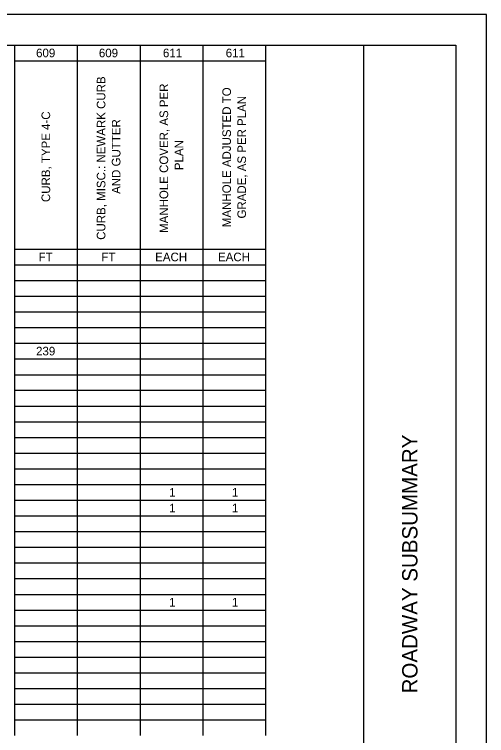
# Model space of a CAD drawing. Extents: x 0 to 34, y 0 to 22.
# Drawn here: x 26.31 to 34, y 10.25 to 22 of the extents above; entities that cross this region are included whole.
import ezdxf

# ---------------------------------------------------------------- set-up
doc = ezdxf.new("R2010")
doc.units = 0
for name, color, linetype in [('Default', 7, 'Continuous'), ('SH_Border', 7, 'Continuous'), ('SH_Cut_Line', 7, 'Continuous'), ('SH_Data', 7, 'Continuous')]:
    doc.layers.add(name, color=color, linetype=linetype)

msp = doc.modelspace()

# ---------------------------------------------------------------- linework, layer by layer
at = {"layer": 'Default'}
for p, q in [((26.31, 21.5), (27.333, 21.5)), ((26.31, 21.5), (26.31, 21.244)), ((27.333, 21.5), (29.378, 21.5)), ((27.333, 21.5), (27.333, 21.244)), ((28.356, 21.5), (28.356, 21.244)), ((29.378, 21.5), (30.401, 21.5)), ((29.378, 21.5), (29.378, 21.244)), ((30.401, 21.5), (30.401, 21.244)), ((26.31, 21.244), (27.333, 21.244)), ((26.31, 21.244), (26.31, 20.989)), ((27.333, 21.244), (29.378, 21.244)), ((27.333, 21.244), (27.333, 20.989)), ((28.356, 21.244), (28.356, 20.989)), ((29.378, 21.244), (30.401, 21.244)), ((29.378, 21.244), (29.378, 20.989)), ((30.401, 21.244), (30.401, 20.989)), ((26.31, 20.989), (26.31, 20.733)), ((27.333, 20.989), (27.333, 20.733)), ((28.356, 20.989), (28.356, 20.733)), ((29.378, 20.989), (29.378, 20.733)), ((30.401, 20.989), (30.401, 20.733)), ((26.31, 20.733), (26.31, 20.222)), ((27.333, 20.733), (27.333, 20.222)), ((28.356, 20.733), (28.356, 20.222)), ((29.378, 20.733), (29.378, 20.222)), ((30.401, 20.733), (30.401, 20.222)), ((26.31, 20.222), (26.31, 19.966)), ((27.333, 20.222), (27.333, 19.966)), ((28.356, 20.222), (28.356, 19.966)), ((29.378, 20.222), (29.378, 19.966)), ((30.401, 20.222), (30.401, 19.966)), ((26.31, 19.966), (26.31, 19.71)), ((27.333, 19.966), (27.333, 19.71)), ((28.356, 19.966), (28.356, 19.71)), ((29.378, 19.966), (29.378, 19.71)), ((30.401, 19.966), (30.401, 19.71)), ((26.31, 19.71), (26.31, 19.199)), ((27.333, 19.71), (27.333, 19.199)), ((28.356, 19.71), (28.356, 19.199)), ((29.378, 19.71), (29.378, 19.199)), ((30.401, 19.71), (30.401, 19.199)), ((26.31, 19.199), (26.31, 18.943)), ((27.333, 19.199), (27.333, 18.943)), ((28.356, 19.199), (28.356, 18.943)), ((29.378, 19.199), (29.378, 18.943)), ((30.401, 19.199), (30.401, 18.943)), ((26.31, 18.943), (26.31, 18.688)), ((27.333, 18.943), (27.333, 18.688)), ((28.356, 18.943), (28.356, 18.688)), ((29.378, 18.943), (29.378, 18.688)), ((30.401, 18.943), (30.401, 18.688)), ((26.31, 18.688), (26.31, 18.432)), ((27.333, 18.688), (27.333, 18.432)), ((28.356, 18.688), (28.356, 18.432)), ((29.378, 18.688), (29.378, 18.432)), ((30.401, 18.688), (30.401, 18.432)), ((26.31, 18.432), (26.31, 18.177)), ((27.333, 18.432), (27.333, 18.177)), ((28.356, 18.432), (28.356, 18.177)), ((29.378, 18.432), (29.378, 18.177)), ((30.401, 18.432), (30.401, 18.177)), ((26.31, 18.177), (27.333, 18.177)), ((26.31, 18.177), (26.31, 17.665)), ((27.333, 18.177), (29.378, 18.177)), ((27.333, 18.177), (27.333, 17.665)), ((28.356, 18.177), (28.356, 17.665)), ((29.378, 18.177), (30.401, 18.177)), ((29.378, 18.177), (29.378, 17.665)), ((30.401, 18.177), (30.401, 17.665)), ((26.31, 17.921), (27.333, 17.921)), ((27.333, 17.921), (29.378, 17.921)), ((29.378, 17.921), (30.401, 17.921)), ((26.31, 17.665), (27.333, 17.665)), ((26.31, 17.665), (26.31, 17.41)), ((27.333, 17.665), (29.378, 17.665)), ((27.333, 17.665), (27.333, 17.41)), ((28.356, 17.665), (28.356, 17.41)), ((29.378, 17.665), (30.401, 17.665)), ((29.378, 17.665), (29.378, 17.41)), ((30.401, 17.665), (30.401, 17.41)), ((26.31, 17.41), (27.333, 17.41)), ((26.31, 17.41), (26.31, 16.387)), ((27.333, 17.41), (29.378, 17.41)), ((27.333, 17.41), (27.333, 16.387)), ((28.356, 17.41), (28.356, 16.387)), ((29.378, 17.41), (30.401, 17.41)), ((29.378, 17.41), (29.378, 16.387)), ((30.401, 17.41), (30.401, 16.387)), ((26.31, 17.154), (27.333, 17.154)), ((27.333, 17.154), (29.378, 17.154)), ((29.378, 17.154), (30.401, 17.154)), ((26.31, 16.898), (27.333, 16.898)), ((27.333, 16.898), (29.378, 16.898)), ((29.378, 16.898), (30.401, 16.898)), ((26.31, 16.643), (27.333, 16.643)), ((27.333, 16.643), (29.378, 16.643)), ((29.378, 16.643), (30.401, 16.643)), ((26.31, 16.387), (27.333, 16.387)), ((26.31, 16.387), (26.31, 15.62)), ((27.333, 16.387), (29.378, 16.387)), ((27.333, 16.387), (27.333, 15.62)), ((28.356, 16.387), (28.356, 15.62)), ((29.378, 16.387), (30.401, 16.387)), ((29.378, 16.387), (29.378, 15.62)), ((30.401, 16.387), (30.401, 15.62)), ((26.31, 16.131), (27.333, 16.131)), ((27.333, 16.131), (29.378, 16.131)), ((29.378, 16.131), (30.401, 16.131)), ((26.31, 15.876), (27.333, 15.876)), ((27.333, 15.876), (29.378, 15.876)), ((29.378, 15.876), (30.401, 15.876)), ((26.31, 15.62), (27.333, 15.62)), ((26.31, 15.62), (26.31, 15.109)), ((27.333, 15.62), (29.378, 15.62)), ((27.333, 15.62), (27.333, 15.109)), ((28.356, 15.62), (28.356, 15.109)), ((29.378, 15.62), (30.401, 15.62)), ((29.378, 15.62), (29.378, 15.109)), ((30.401, 15.62), (30.401, 15.109)), ((26.31, 15.364), (27.333, 15.364)), ((27.333, 15.364), (29.378, 15.364)), ((29.378, 15.364), (30.401, 15.364)), ((26.31, 15.109), (27.333, 15.109)), ((26.31, 15.109), (26.31, 14.853)), ((27.333, 15.109), (29.378, 15.109)), ((27.333, 15.109), (27.333, 14.853)), ((28.356, 15.109), (28.356, 14.853)), ((29.378, 15.109), (30.401, 15.109)), ((29.378, 15.109), (29.378, 14.853)), ((30.401, 15.109), (30.401, 14.853)), ((26.31, 14.853), (27.333, 14.853)), ((26.31, 14.853), (26.31, 14.342)), ((27.333, 14.853), (29.378, 14.853)), ((27.333, 14.853), (27.333, 14.342)), ((28.356, 14.853), (28.356, 14.342)), ((29.378, 14.853), (30.401, 14.853)), ((29.378, 14.853), (29.378, 14.342)), ((30.401, 14.853), (30.401, 14.342)), ((26.31, 14.597), (27.333, 14.597)), ((27.333, 14.597), (29.378, 14.597)), ((29.378, 14.597), (30.401, 14.597)), ((26.31, 14.342), (27.333, 14.342)), ((26.31, 14.342), (26.31, 14.086)), ((27.333, 14.342), (29.378, 14.342)), ((27.333, 14.342), (27.333, 14.086)), ((28.356, 14.342), (28.356, 14.086)), ((29.378, 14.342), (30.401, 14.342)), ((29.378, 14.342), (29.378, 14.086)), ((30.401, 14.342), (30.401, 14.086)), ((26.31, 14.086), (27.333, 14.086)), ((26.31, 14.086), (26.31, 13.319)), ((27.333, 14.086), (29.378, 14.086)), ((27.333, 14.086), (27.333, 13.319)), ((28.356, 14.086), (28.356, 13.319)), ((29.378, 14.086), (30.401, 14.086)), ((29.378, 14.086), (29.378, 13.319)), ((30.401, 14.086), (30.401, 13.319)), ((26.31, 13.83), (27.333, 13.83)), ((27.333, 13.83), (29.378, 13.83)), ((29.378, 13.83), (30.401, 13.83)), ((26.31, 13.575), (27.333, 13.575)), ((27.333, 13.575), (29.378, 13.575)), ((29.378, 13.575), (30.401, 13.575)), ((26.31, 13.319), (27.333, 13.319)), ((26.31, 13.319), (26.31, 12.808)), ((27.333, 13.319), (29.378, 13.319)), ((27.333, 13.319), (27.333, 12.808)), ((28.356, 13.319), (28.356, 12.808)), ((29.378, 13.319), (30.401, 13.319)), ((29.378, 13.319), (29.378, 12.808)), ((30.401, 13.319), (30.401, 12.808)), ((26.31, 13.063), (27.333, 13.063)), ((27.333, 13.063), (29.378, 13.063)), ((29.378, 13.063), (30.401, 13.063)), ((26.31, 12.808), (27.333, 12.808)), ((26.31, 12.808), (26.31, 12.041)), ((27.333, 12.808), (29.378, 12.808)), ((27.333, 12.808), (27.333, 12.041)), ((28.356, 12.808), (28.356, 12.041)), ((29.378, 12.808), (30.401, 12.808)), ((29.378, 12.808), (29.378, 12.041)), ((30.401, 12.808), (30.401, 12.041)), ((26.31, 12.552), (27.333, 12.552)), ((27.333, 12.552), (29.378, 12.552)), ((29.378, 12.552), (30.401, 12.552)), ((26.31, 12.297), (27.333, 12.297)), ((27.333, 12.297), (29.378, 12.297)), ((29.378, 12.297), (30.401, 12.297)), ((26.31, 12.041), (27.333, 12.041)), ((26.31, 12.041), (26.31, 11.53)), ((27.333, 12.041), (29.378, 12.041)), ((27.333, 12.041), (27.333, 11.53)), ((28.356, 12.041), (28.356, 11.53)), ((29.378, 12.041), (30.401, 12.041)), ((29.378, 12.041), (29.378, 11.53)), ((30.401, 12.041), (30.401, 11.53)), ((26.31, 11.785), (27.333, 11.785)), ((27.333, 11.785), (29.378, 11.785)), ((29.378, 11.785), (30.401, 11.785)), ((26.31, 11.53), (27.333, 11.53)), ((26.31, 11.53), (26.31, 10.763)), ((27.333, 11.53), (29.378, 11.53)), ((27.333, 11.53), (27.333, 10.763)), ((28.356, 11.53), (28.356, 10.763)), ((29.378, 11.53), (30.401, 11.53)), ((29.378, 11.53), (29.378, 10.763)), ((30.401, 11.53), (30.401, 10.763)), ((26.31, 11.274), (27.333, 11.274)), ((27.333, 11.274), (29.378, 11.274)), ((29.378, 11.274), (30.401, 11.274)), ((26.31, 11.018), (27.333, 11.018)), ((27.333, 11.018), (29.378, 11.018)), ((29.378, 11.018), (30.401, 11.018)), ((26.31, 10.763), (27.333, 10.763)), ((26.31, 10.763), (26.31, 10.251)), ((27.333, 10.763), (29.378, 10.763)), ((27.333, 10.763), (27.333, 10.251)), ((28.356, 10.763), (28.356, 10.251)), ((29.378, 10.763), (30.401, 10.763)), ((29.378, 10.763), (29.378, 10.251)), ((30.401, 10.763), (30.401, 10.251)), ((26.31, 10.507), (27.333, 10.507)), ((27.333, 10.507), (29.378, 10.507)), ((29.378, 10.507), (30.401, 10.507))]:
    msp.add_line(p, q, dxfattribs=at)
at = {"layer": 'SH_Border'}
msp.add_line((32, 0.5), (32, 21.5), dxfattribs=at)
msp.add_lwpolyline([(1.5, 21.5), (33.5, 21.5), (33.5, 0.5), (1.5, 0.5)], close=True, dxfattribs=at)
at = {"layer": 'SH_Cut_Line'}
msp.add_lwpolyline([(0, 0), (34, 0), (34, 22), (0, 22)], close=True, dxfattribs=at)

# ---------------------------------------------------------------- texts
at = {"layer": 'Default'}
for s, p in [('609', (26.663, 21.302)), ('609', (27.686, 21.302)), ('611', (28.729, 21.302)), ('611', (29.752, 21.302)), ('FT', (26.704, 17.979)), ('FT', (27.727, 17.979)), ('EACH', (28.603, 17.979)), ('EACH', (29.626, 17.979)), ('239', (26.663, 16.445)), ('1', (28.831, 14.144)), ('1', (29.853, 14.144)), ('1', (28.831, 13.888)), ('1', (29.853, 13.888)), ('1', (28.831, 12.354)), ('1', (29.853, 12.354))]:
    msp.add_text(s, height=0.14, dxfattribs=at).set_placement(p)
for s, p in [('CURB, MISC.: NEWARK CURB ', (27.792, 18.328)), ('MANHOLE COVER, AS PER ', (28.814, 18.44)), ('MANHOLE ADJUSTED TO ', (29.837, 18.534)), ('GRADE, AS PER PLAN', (30.082, 18.675)), ('CURB, TYPE 4-C', (26.892, 18.943)), ('AND GUTTER', (28.037, 19.076)), ('PLAN', (29.059, 19.463))]:
    msp.add_text(s, height=0.14, rotation=90, dxfattribs=at).set_placement(p)
at = {"layer": 'SH_Data'}
msp.add_text('ROADWAY SUBSUMMARY', height=0.25, rotation=90, dxfattribs=at).set_placement((32.875, 10.938))

doc.saveas('drawing.dxf')
